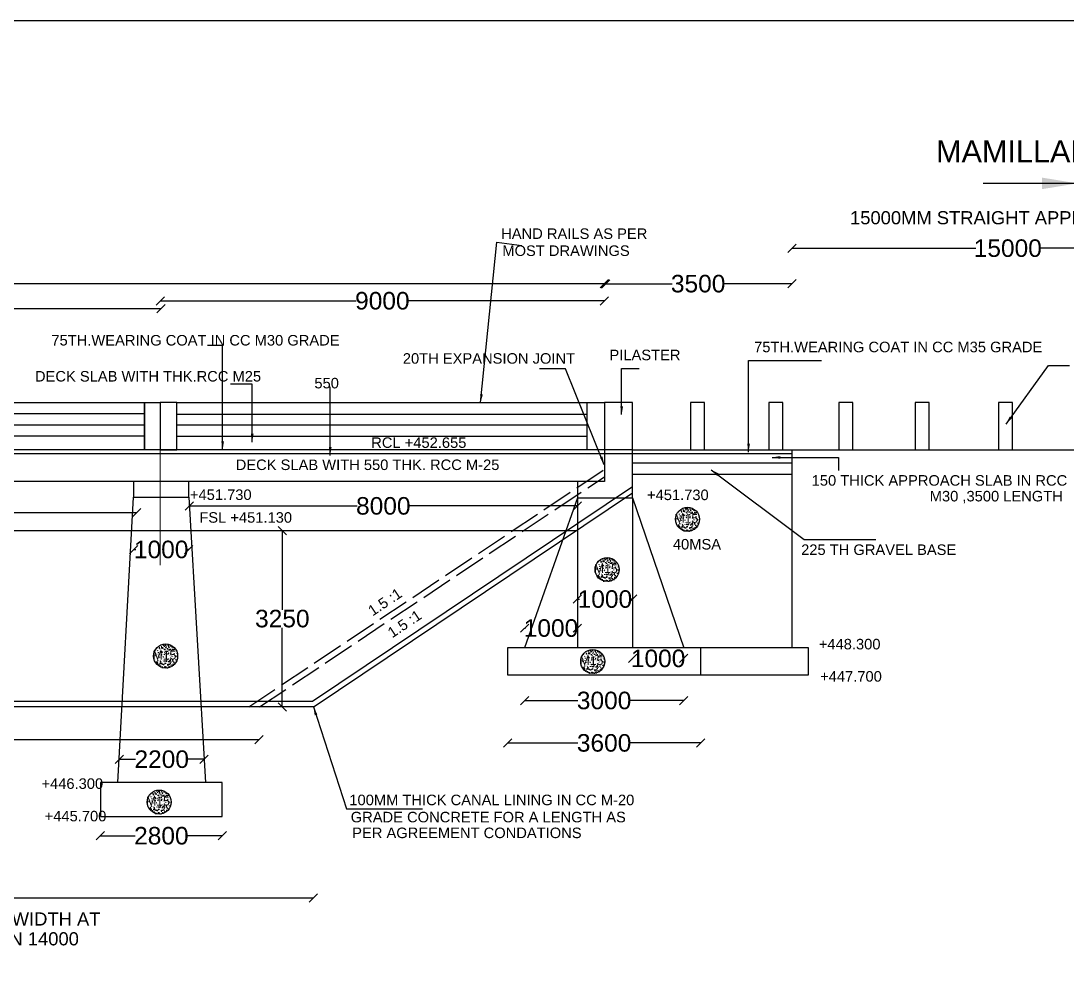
# Model space of a CAD drawing. Header units: millimetres. Extents: x 5124 to 3235262, y 2311 to 45960846.
# Drawn here: x 3207877 to 3219812, y 45949950 to 45960846 of the extents above; entities that cross this region are included whole.
import ezdxf

# ---------------------------------------------------------------- set-up
doc = ezdxf.new("R2010")
doc.units = ezdxf.units.MM
doc.header["$MEASUREMENT"] = 0
doc.linetypes.add('ACAD_ISO02W100', pattern=[15, 12, -3])
for name, color, linetype in [('DIMENSION', 7, 'Continuous'), ('DRAWING', 7, 'Continuous'), ('TEXT', 7, 'Continuous')]:
    doc.layers.add(name, color=color, linetype=linetype)
doc.styles.get("Standard").update_dxf_attribs({"font": 'arial.ttf', "height": 200})
doc.dimstyles.get("Standard").update_dxf_attribs({"dimtxt": 200, "dimasz": 110, "dimexe": 0.18, "dimexo": 0.0625, "dimgap": 0.09, "dimtad": 0, "dimtih": 1, "dimtoh": 1, "dimdec": 0, "dimzin": 0, "dimdsep": 46, "dimtxsty": 'Standard', "dimblk": 'OBLIQUE', "dimcen": 0.09, "dimse1": 1, "dimse2": 1, "dimadec": 0, "dimazin": 0, "dimtfac": 1, "dimtdec": 0, "dimtofl": 0, "dimtmove": 0, "dimatfit": 3, "dimfxl": 1, "dimtolj": 1, "dimtzin": 0, "dimarcsym": 0})

# ---------------------------------------------------------------- blocks, each defined once
blk = doc.blocks.new('_Oblique')
at = {"color": 0, "linetype": 'ByBlock', "lineweight": -2}
blk.add_line((-0.5, -0.5), (0.5, 0.5), dxfattribs=at)
blk = doc.blocks.new('*D44')
at = {"layer": 'Defpoints', "color": 0, "transparency": 16777216}
for p in [(3203324, 45953021), (3210593, 45953021), (3210593, 45952646)]:
    blk.add_point(p, dxfattribs=at)
at = {"layer": 'DRAWING', "color": 0, "lineweight": -2, "transparency": 16777216}
for p, q in [((3203324, 45952646), (3206592, 45952646)), ((3210593, 45952646), (3207325, 45952646))]:
    blk.add_line(p, q, dxfattribs=at)
at = {"layer": 'DRAWING', "color": 0, "lineweight": -2, "transparency": 16777216, "xscale": 95, "yscale": 95, "zscale": 95, "rotation": 180}
blk.add_blockref('_Oblique', (3203324, 45952646), dxfattribs=at)
at = {"layer": 'DRAWING', "color": 0, "lineweight": -2, "transparency": 16777216, "xscale": 95, "yscale": 95, "zscale": 95}
blk.add_blockref('_Oblique', (3210593, 45952646), dxfattribs=at)
at = {"layer": 'DRAWING', "color": 0, "transparency": 16777216, "insert": (3206959, 45952646), "char_height": 200, "attachment_point": 5}
blk.add_mtext('\\A1;11600', dxfattribs=at)
blk = doc.blocks.new('*D45')
at = {"layer": 'Defpoints', "color": 0, "transparency": 16777216}
for p in [(3204770, 45955263), (3209196, 45955263), (3209196, 45955236)]:
    blk.add_point(p, dxfattribs=at)
at = {"layer": 'DRAWING', "color": 0, "lineweight": -2, "transparency": 16777216}
for p, q in [((3204770, 45955236), (3206685, 45955236)), ((3209196, 45955236), (3207282, 45955236))]:
    blk.add_line(p, q, dxfattribs=at)
at = {"layer": 'DRAWING', "color": 0, "lineweight": -2, "transparency": 16777216, "xscale": 95, "yscale": 95, "zscale": 95, "rotation": 180}
blk.add_blockref('_Oblique', (3204770, 45955236), dxfattribs=at)
at = {"layer": 'DRAWING', "color": 0, "lineweight": -2, "transparency": 16777216, "xscale": 95, "yscale": 95, "zscale": 95}
blk.add_blockref('_Oblique', (3209196, 45955236), dxfattribs=at)
at = {"layer": 'DRAWING', "color": 0, "transparency": 16777216, "insert": (3206983, 45955236), "char_height": 200, "attachment_point": 5}
blk.add_mtext('\\A1;8000', dxfattribs=at)
blk = doc.blocks.new('*D32')
at = {"layer": 'Defpoints', "color": 0, "transparency": 16777216}
for p in [(3204457, 45957653), (3209476, 45957653), (3209476, 45957562)]:
    blk.add_point(p, dxfattribs=at)
at = {"layer": 'DRAWING', "color": 0, "lineweight": -2, "transparency": 16777216}
for p, q in [((3204457, 45957562), (3206668, 45957562)), ((3209476, 45957562), (3207265, 45957562))]:
    blk.add_line(p, q, dxfattribs=at)
at = {"layer": 'DRAWING', "color": 0, "lineweight": -2, "transparency": 16777216, "xscale": 95, "yscale": 95, "zscale": 95, "rotation": 180}
blk.add_blockref('_Oblique', (3204457, 45957562), dxfattribs=at)
at = {"layer": 'DRAWING', "color": 0, "lineweight": -2, "transparency": 16777216, "xscale": 95, "yscale": 95, "zscale": 95}
blk.add_blockref('_Oblique', (3209476, 45957562), dxfattribs=at)
at = {"layer": 'DRAWING', "color": 0, "transparency": 16777216, "insert": (3206967, 45957562), "char_height": 200, "attachment_point": 5}
blk.add_mtext('\\A1;9000', dxfattribs=at)
blk = doc.blocks.new('*D33')
at = {"layer": 'Defpoints', "color": 0, "transparency": 16777216}
for p in [(3199391, 45957848), (3214548, 45957848), (3214548, 45957846)]:
    blk.add_point(p, dxfattribs=at)
at = {"layer": 'DRAWING', "color": 0, "lineweight": -2, "transparency": 16777216}
for p, q in [((3199391, 45957846), (3206592, 45957846)), ((3214548, 45957846), (3207347, 45957846))]:
    blk.add_line(p, q, dxfattribs=at)
at = {"layer": 'DRAWING', "color": 0, "lineweight": -2, "transparency": 16777216, "xscale": 95, "yscale": 95, "zscale": 95, "rotation": 180}
blk.add_blockref('_Oblique', (3199391, 45957846), dxfattribs=at)
at = {"layer": 'DRAWING', "color": 0, "lineweight": -2, "transparency": 16777216, "xscale": 95, "yscale": 95, "zscale": 95}
blk.add_blockref('_Oblique', (3214548, 45957846), dxfattribs=at)
at = {"layer": 'DRAWING', "color": 0, "transparency": 16777216, "insert": (3206970, 45957846), "char_height": 200, "attachment_point": 5}
blk.add_mtext('\\A1;27000', dxfattribs=at)
blk = doc.blocks.new('*D46')
at = {"layer": 'Defpoints', "color": 0, "transparency": 16777216}
for p in [(3202701, 45953021), (3211214, 45953021), (3211214, 45950839)]:
    blk.add_point(p, dxfattribs=at)
at = {"layer": 'DRAWING', "color": 0, "lineweight": -2, "transparency": 16777216}
for p, q in [((3202701, 45950839), (3206591, 45950839)), ((3211214, 45950839), (3207324, 45950839))]:
    blk.add_line(p, q, dxfattribs=at)
at = {"layer": 'DRAWING', "color": 0, "lineweight": -2, "transparency": 16777216, "xscale": 95, "yscale": 95, "zscale": 95, "rotation": 180}
blk.add_blockref('_Oblique', (3202701, 45950839), dxfattribs=at)
at = {"layer": 'DRAWING', "color": 0, "lineweight": -2, "transparency": 16777216, "xscale": 95, "yscale": 95, "zscale": 95}
blk.add_blockref('_Oblique', (3211214, 45950839), dxfattribs=at)
at = {"layer": 'DRAWING', "color": 0, "transparency": 16777216, "insert": (3206957, 45950839), "char_height": 200, "attachment_point": 5}
blk.add_mtext('\\A1;14000', dxfattribs=at)
blk = doc.blocks.new('*D47')
at = {"layer": 'Defpoints', "color": 0, "transparency": 16777216}
for p in [(3221597, 45958253), (3221597, 45958253), (3216674, 45955955)]:
    blk.add_point(p, dxfattribs=at)
at = {"layer": 'DRAWING', "color": 0, "lineweight": -2, "transparency": 16777216}
for p, q in [((3216674, 45958253), (3218769, 45958253)), ((3221597, 45958253), (3219502, 45958253))]:
    blk.add_line(p, q, dxfattribs=at)
at = {"layer": 'DRAWING', "color": 0, "lineweight": -2, "transparency": 16777216, "xscale": 95, "yscale": 95, "zscale": 95, "rotation": 180}
blk.add_blockref('_Oblique', (3216674, 45958253), dxfattribs=at)
at = {"layer": 'DRAWING', "color": 0, "lineweight": -2, "transparency": 16777216, "xscale": 95, "yscale": 95, "zscale": 95}
blk.add_blockref('_Oblique', (3221597, 45958253), dxfattribs=at)
at = {"layer": 'DRAWING', "color": 0, "transparency": 16777216, "insert": (3219135, 45958253), "char_height": 200, "attachment_point": 5}
blk.add_mtext('\\A1;15000', dxfattribs=at)
blk = doc.blocks.new('*D48')
at = {"layer": 'Defpoints', "color": 0, "transparency": 16777216}
for p in [(3216674, 45958253), (3214533, 45957848), (3214533, 45956494)]:
    blk.add_point(p, dxfattribs=at)
at = {"layer": 'DRAWING', "color": 0, "lineweight": -2, "transparency": 16777216}
for p, q in [((3214533, 45957848), (3215305, 45957848)), ((3216674, 45957848), (3215902, 45957848))]:
    blk.add_line(p, q, dxfattribs=at)
at = {"layer": 'DRAWING', "color": 0, "lineweight": -2, "transparency": 16777216, "xscale": 95, "yscale": 95, "zscale": 95, "rotation": 180}
blk.add_blockref('_Oblique', (3214533, 45957848), dxfattribs=at)
at = {"layer": 'DRAWING', "color": 0, "lineweight": -2, "transparency": 16777216, "xscale": 95, "yscale": 95, "zscale": 95}
blk.add_blockref('_Oblique', (3216674, 45957848), dxfattribs=at)
at = {"layer": 'DRAWING', "color": 0, "transparency": 16777216, "insert": (3215603, 45957848), "char_height": 200, "attachment_point": 5}
blk.add_mtext('\\A1;3500', dxfattribs=at)
blk = doc.blocks.new('*D49')
at = {"layer": 'Defpoints', "color": 0, "transparency": 16777216}
for p in [(3214533, 45957848), (3209467, 45957653), (3209467, 45956492)]:
    blk.add_point(p, dxfattribs=at)
at = {"layer": 'DRAWING', "color": 0, "lineweight": -2, "transparency": 16777216}
for p, q in [((3209467, 45957653), (3211701, 45957653)), ((3214533, 45957653), (3212298, 45957653))]:
    blk.add_line(p, q, dxfattribs=at)
at = {"layer": 'DRAWING', "color": 0, "lineweight": -2, "transparency": 16777216, "xscale": 95, "yscale": 95, "zscale": 95, "rotation": 180}
blk.add_blockref('_Oblique', (3209467, 45957653), dxfattribs=at)
at = {"layer": 'DRAWING', "color": 0, "lineweight": -2, "transparency": 16777216, "xscale": 95, "yscale": 95, "zscale": 95}
blk.add_blockref('_Oblique', (3214533, 45957653), dxfattribs=at)
at = {"layer": 'DRAWING', "color": 0, "transparency": 16777216, "insert": (3212000, 45957653), "char_height": 200, "attachment_point": 5}
blk.add_mtext('\\A1;9000', dxfattribs=at)
blk = doc.blocks.new('*D50')
at = {"layer": 'Defpoints', "color": 0, "transparency": 16777216}
for p in [(3209797, 45955302), (3214225, 45955313), (3214225, 45955302)]:
    blk.add_point(p, dxfattribs=at)
at = {"layer": 'DRAWING', "color": 0, "lineweight": -2, "transparency": 16777216}
for p, q in [((3209797, 45955313), (3211713, 45955313)), ((3214225, 45955313), (3212310, 45955313))]:
    blk.add_line(p, q, dxfattribs=at)
at = {"layer": 'DRAWING', "color": 0, "lineweight": -2, "transparency": 16777216, "xscale": 95, "yscale": 95, "zscale": 95, "rotation": 180}
blk.add_blockref('_Oblique', (3209797, 45955313), dxfattribs=at)
at = {"layer": 'DRAWING', "color": 0, "lineweight": -2, "transparency": 16777216, "xscale": 95, "yscale": 95, "zscale": 95}
blk.add_blockref('_Oblique', (3214225, 45955313), dxfattribs=at)
at = {"layer": 'DRAWING', "color": 0, "transparency": 16777216, "insert": (3212011, 45955313), "char_height": 200, "attachment_point": 5}
blk.add_mtext('\\A1;8000', dxfattribs=at)
blk = doc.blocks.new('*D51')
at = {"layer": 'Defpoints', "color": 0, "transparency": 16777216}
for p in [(3214225, 45954250), (3214225, 45954250), (3214854, 45954250)]:
    blk.add_point(p, dxfattribs=at)
at = {"layer": 'DRAWING', "color": 0, "lineweight": -2, "transparency": 16777216}
for p, q in [((3214225, 45954250), (3214250, 45954250)), ((3214854, 45954250), (3214828, 45954250))]:
    blk.add_line(p, q, dxfattribs=at)
at = {"layer": 'DRAWING', "color": 0, "lineweight": -2, "transparency": 16777216, "xscale": 95, "yscale": 95, "zscale": 95, "rotation": 180}
blk.add_blockref('_Oblique', (3214225, 45954250), dxfattribs=at)
at = {"layer": 'DRAWING', "color": 0, "lineweight": -2, "transparency": 16777216, "xscale": 95, "yscale": 95, "zscale": 95}
blk.add_blockref('_Oblique', (3214854, 45954250), dxfattribs=at)
at = {"layer": 'DRAWING', "color": 0, "transparency": 16777216, "insert": (3214539, 45954250), "char_height": 200, "attachment_point": 5}
blk.add_mtext('\\A1;1000', dxfattribs=at)
blk = doc.blocks.new('*D52')
at = {"layer": 'Defpoints', "color": 0, "transparency": 16777216}
for p in [(3213622, 45953919), (3213622, 45953693), (3214225, 45953693)]:
    blk.add_point(p, dxfattribs=at)
at = {"layer": 'DRAWING', "color": 0, "lineweight": -2, "transparency": 16777216}
for p, q in [((3213622, 45953919), (3213635, 45953919)), ((3214225, 45953919), (3214213, 45953919))]:
    blk.add_line(p, q, dxfattribs=at)
at = {"layer": 'DRAWING', "color": 0, "lineweight": -2, "transparency": 16777216, "xscale": 95, "yscale": 95, "zscale": 95, "rotation": 180}
blk.add_blockref('_Oblique', (3213622, 45953919), dxfattribs=at)
at = {"layer": 'DRAWING', "color": 0, "lineweight": -2, "transparency": 16777216, "xscale": 95, "yscale": 95, "zscale": 95}
blk.add_blockref('_Oblique', (3214225, 45953919), dxfattribs=at)
at = {"layer": 'DRAWING', "color": 0, "transparency": 16777216, "insert": (3213924, 45953919), "char_height": 200, "attachment_point": 5}
blk.add_mtext('\\A1;1000', dxfattribs=at)
blk = doc.blocks.new('*D53')
at = {"layer": 'Defpoints', "color": 0, "transparency": 16777216}
for p in [(3214854, 45953693), (3215438, 45953693), (3214854, 45953573)]:
    blk.add_point(p, dxfattribs=at)
at = {"layer": 'DRAWING', "color": 0, "lineweight": -2, "transparency": 16777216}
for p, q in [((3214854, 45953573), (3214857, 45953573)), ((3215438, 45953573), (3215435, 45953573))]:
    blk.add_line(p, q, dxfattribs=at)
at = {"layer": 'DRAWING', "color": 0, "lineweight": -2, "transparency": 16777216, "xscale": 95, "yscale": 95, "zscale": 95, "rotation": 180}
blk.add_blockref('_Oblique', (3214854, 45953573), dxfattribs=at)
at = {"layer": 'DRAWING', "color": 0, "lineweight": -2, "transparency": 16777216, "xscale": 95, "yscale": 95, "zscale": 95}
blk.add_blockref('_Oblique', (3215438, 45953573), dxfattribs=at)
at = {"layer": 'DRAWING', "color": 0, "transparency": 16777216, "insert": (3215146, 45953573), "char_height": 200, "attachment_point": 5}
blk.add_mtext('\\A1;1000', dxfattribs=at)
blk = doc.blocks.new('*D34')
at = {"layer": 'Defpoints', "color": 0, "transparency": 16777216}
for p in [(3213622, 45953693), (3215438, 45953693), (3213622, 45953093)]:
    blk.add_point(p, dxfattribs=at)
at = {"layer": 'DRAWING', "color": 0, "lineweight": -2, "transparency": 16777216}
for p, q in [((3213622, 45953093), (3214232, 45953093)), ((3215438, 45953093), (3214828, 45953093))]:
    blk.add_line(p, q, dxfattribs=at)
at = {"layer": 'DRAWING', "color": 0, "lineweight": -2, "transparency": 16777216, "xscale": 95, "yscale": 95, "zscale": 95, "rotation": 180}
blk.add_blockref('_Oblique', (3213622, 45953093), dxfattribs=at)
at = {"layer": 'DRAWING', "color": 0, "lineweight": -2, "transparency": 16777216, "xscale": 95, "yscale": 95, "zscale": 95}
blk.add_blockref('_Oblique', (3215438, 45953093), dxfattribs=at)
at = {"layer": 'DRAWING', "color": 0, "transparency": 16777216, "insert": (3214530, 45953093), "char_height": 200, "attachment_point": 5}
blk.add_mtext('\\A1;3000', dxfattribs=at)
blk = doc.blocks.new('*D54')
at = {"layer": 'Defpoints', "color": 0, "transparency": 16777216}
for p in [(3213428, 45953386), (3215632, 45953386), (3215632, 45952609)]:
    blk.add_point(p, dxfattribs=at)
at = {"layer": 'DRAWING', "color": 0, "lineweight": -2, "transparency": 16777216}
for p, q in [((3213428, 45952609), (3214232, 45952609)), ((3215632, 45952609), (3214828, 45952609))]:
    blk.add_line(p, q, dxfattribs=at)
at = {"layer": 'DRAWING', "color": 0, "lineweight": -2, "transparency": 16777216, "xscale": 95, "yscale": 95, "zscale": 95, "rotation": 180}
blk.add_blockref('_Oblique', (3213428, 45952609), dxfattribs=at)
at = {"layer": 'DRAWING', "color": 0, "lineweight": -2, "transparency": 16777216, "xscale": 95, "yscale": 95, "zscale": 95}
blk.add_blockref('_Oblique', (3215632, 45952609), dxfattribs=at)
at = {"layer": 'DRAWING', "color": 0, "transparency": 16777216, "insert": (3214530, 45952609), "char_height": 200, "attachment_point": 5}
blk.add_mtext('\\A1;3600', dxfattribs=at)
blk = doc.blocks.new('*D55')
at = {"layer": 'Defpoints', "color": 0, "transparency": 16777216}
for p in [(3210859, 45955032), (3210859, 45953021), (3210859, 45953021)]:
    blk.add_point(p, dxfattribs=at)
at = {"layer": 'DRAWING', "color": 0, "lineweight": -2, "transparency": 16777216}
for p, q in [((3210859, 45955032), (3210859, 45954129)), ((3210859, 45953021), (3210859, 45953924))]:
    blk.add_line(p, q, dxfattribs=at)
at = {"layer": 'DRAWING', "color": 0, "lineweight": -2, "transparency": 16777216, "xscale": 95, "yscale": 95, "zscale": 95}
for p, rotation in [((3210859, 45955032), 90), ((3210859, 45953021), 270)]:
    blk.add_blockref('_Oblique', p, dxfattribs=dict(at, rotation=rotation))
at = {"layer": 'DRAWING', "color": 0, "transparency": 16777216, "insert": (3210859, 45954027), "char_height": 200, "attachment_point": 5}
blk.add_mtext('\\A1;3250', dxfattribs=at)
blk = doc.blocks.new('*D35')
at = {"layer": 'Defpoints', "color": 0, "transparency": 16777216}
for p in [(3209165, 45954826), (3209165, 45954816), (3209790, 45954826)]:
    blk.add_point(p, dxfattribs=at)
at = {"layer": 'DRAWING', "color": 0, "lineweight": -2, "transparency": 16777216}
for p, q in [((3209165, 45954816), (3209188, 45954816)), ((3209790, 45954816), (3209766, 45954816))]:
    blk.add_line(p, q, dxfattribs=at)
at = {"layer": 'DRAWING', "color": 0, "lineweight": -2, "transparency": 16777216, "xscale": 95, "yscale": 95, "zscale": 95, "rotation": 180}
blk.add_blockref('_Oblique', (3209165, 45954816), dxfattribs=at)
at = {"layer": 'DRAWING', "color": 0, "lineweight": -2, "transparency": 16777216, "xscale": 95, "yscale": 95, "zscale": 95}
blk.add_blockref('_Oblique', (3209790, 45954816), dxfattribs=at)
at = {"layer": 'DRAWING', "color": 0, "transparency": 16777216, "insert": (3209477, 45954816), "char_height": 200, "attachment_point": 5}
blk.add_mtext('\\A1;1000', dxfattribs=at)
blk = doc.blocks.new('*D56')
at = {"layer": 'Defpoints', "color": 0, "transparency": 16777216}
for p in [(3208998, 45952423), (3208998, 45952423), (3209967, 45952417)]:
    blk.add_point(p, dxfattribs=at)
at = {"layer": 'DRAWING', "color": 0, "lineweight": -2, "transparency": 16777216}
for p, q in [((3208998, 45952423), (3209183, 45952423)), ((3209967, 45952423), (3209783, 45952423))]:
    blk.add_line(p, q, dxfattribs=at)
at = {"layer": 'DRAWING', "color": 0, "lineweight": -2, "transparency": 16777216, "xscale": 95, "yscale": 95, "zscale": 95, "rotation": 180}
blk.add_blockref('_Oblique', (3208998, 45952423), dxfattribs=at)
at = {"layer": 'DRAWING', "color": 0, "lineweight": -2, "transparency": 16777216, "xscale": 95, "yscale": 95, "zscale": 95}
blk.add_blockref('_Oblique', (3209967, 45952423), dxfattribs=at)
at = {"layer": 'DRAWING', "color": 0, "transparency": 16777216, "insert": (3209483, 45952423), "char_height": 200, "attachment_point": 5}
blk.add_mtext('\\A1;2200', dxfattribs=at)
blk = doc.blocks.new('*D57')
at = {"layer": 'Defpoints', "color": 0, "transparency": 16777216}
for p in [(3208784, 45951772), (3210174, 45951772), (3208784, 45951550)]:
    blk.add_point(p, dxfattribs=at)
at = {"layer": 'DRAWING', "color": 0, "lineweight": -2, "transparency": 16777216}
for p, q in [((3208784, 45951550), (3209179, 45951550)), ((3210174, 45951550), (3209779, 45951550))]:
    blk.add_line(p, q, dxfattribs=at)
at = {"layer": 'DRAWING', "color": 0, "lineweight": -2, "transparency": 16777216, "xscale": 95, "yscale": 95, "zscale": 95, "rotation": 180}
blk.add_blockref('_Oblique', (3208784, 45951550), dxfattribs=at)
at = {"layer": 'DRAWING', "color": 0, "lineweight": -2, "transparency": 16777216, "xscale": 95, "yscale": 95, "zscale": 95}
blk.add_blockref('_Oblique', (3210174, 45951550), dxfattribs=at)
at = {"layer": 'DRAWING', "color": 0, "transparency": 16777216, "insert": (3209479, 45951550), "char_height": 200, "attachment_point": 5}
blk.add_mtext('\\A1;2800', dxfattribs=at)

msp = doc.modelspace()

# ---------------------------------------------------------------- hatches: boundary and pattern name
at = {"layer": 'DRAWING'}
h = msp.add_hatch(dxfattribs=at)
h.set_pattern_fill('AR-CONC', color=256, scale=10, style=0)
h.set_pattern_definition([(130, (6302948.98, 994.455), (-71.72601826, -6.2752135), [7.5, -82.5]), (185, (6302948.98, 994.455), (13.87513336, 75.21921337), [6, -66]), (79.5486, (6302943.004, 993.93), (-57.85093817, 68.94395421), [6.374019, -70.1142112]), (133.8158, (6302948.98, 1014.455), (-106.72410486, -16.55190143), [11.25, -123.75]), (83.3644, (6302940.09, 1013.08), (-93.46627055, 97.4117871), [9.5610288, -105.1713]), (188.8158, (6302948.98, 1014.46), (-93.46619451, 97.4118601), [9, -99]), (159, (6302938.98, 1009.455), (-59.69070521, -40.26188907), [7.5, -82.5]), (214, (6302938.98, 1009.455), (-24.33153319, 72.5150045), [6, -66]), (108.5486, (6302934.01, 1006.1), (-84.02226286, 32.25304967), [6.374019, -70.1142112]), (142.5, (6302948.98, 994.455), (-1.215985532, 33.289385383), [0, -65.2, 0, -67, 0, -66.25]), (172.5, (6302948.98, 994.455), (-26.306953744, 39.441171188), [0, -38.2, 0, -63.7, 0, -25.25]), (212.5, (6302971.28, 994.455), (-53.382243617, -2.255487173), [0, -25, 0, -78, 0, -103.5]), (222.5, (6302981.28, 994.455), (-58.318616934, 10.010498233), [0, -32.5, 0, -51.8, 0, -73.5])])
h.paths.add_polyline_path([(3215344.6, 45955160.8, 1), (3215618.5, 45955160.8, 1.000001)])
h.paths.add_polyline_path([(3215322.2, 45955245.7), (3215628, 45955245.7), (3215628, 45955093.6), (3215322.2, 45955093.6)], flags=9)
h = msp.add_hatch(dxfattribs=at)
h.set_pattern_fill('AR-CONC', color=256, scale=10, style=0)
h.set_pattern_definition([(130, (6302031.59, 421.736), (-71.72601826, -6.2752135), [7.5, -82.5]), (185, (6302031.59, 421.736), (13.87513336, 75.21921337), [6, -66]), (79.5486, (6302025.61, 421.21), (-57.85093817, 68.94395421), [6.374019, -70.1142112]), (133.8158, (6302031.59, 441.74), (-106.72410486, -16.55190143), [11.25, -123.75]), (83.3644, (6302022.7, 440.36), (-93.46627055, 97.4117871), [9.5610288, -105.1713]), (188.8158, (6302031.59, 441.74), (-93.46619451, 97.4118601), [9, -99]), (159, (6302021.59, 436.736), (-59.69070521, -40.26188907), [7.5, -82.5]), (214, (6302021.59, 436.736), (-24.33153319, 72.5150045), [6, -66]), (108.5486, (6302016.614, 433.38), (-84.02226286, 32.25304967), [6.374019, -70.1142112]), (142.5, (6302031.588, 421.736), (-1.215985532, 33.289385383), [0, -65.2, 0, -67, 0, -66.25]), (172.5, (6302031.59, 421.736), (-26.306953744, 39.441171188), [0, -38.2, 0, -63.7, 0, -25.25]), (212.5, (6302053.888, 421.736), (-53.382243617, -2.255487173), [0, -25, 0, -78, 0, -103.5]), (222.5, (6302063.89, 421.736), (-58.318616934, 10.010498233), [0, -32.5, 0, -51.8, 0, -73.5])])
h.paths.add_polyline_path([(3214427.2, 45954588, 1), (3214701.1, 45954588, 1.000001)])
h.paths.add_polyline_path([(3214404.9, 45954673), (3214710.7, 45954673), (3214710.7, 45954520.9), (3214404.9, 45954520.9)], flags=9)
h = msp.add_hatch(dxfattribs=at)
h.set_pattern_fill('AR-CONC', color=256, scale=10, style=0)
h.set_pattern_definition([(130, (6296995.58, -564.896), (-71.72601826, -6.2752135), [7.5, -82.5]), (185, (6296995.58, -564.896), (13.87513336, 75.21921337), [6, -66]), (79.5486, (6296989.604, -565.42), (-57.85093817, 68.94395421), [6.374019, -70.1142112]), (133.8158, (6296995.58, -544.9), (-106.72410486, -16.55190143), [11.25, -123.75]), (83.3644, (6296986.69, -546.27), (-93.46627055, 97.4117871), [9.5610288, -105.1713]), (188.8158, (6296995.58, -544.9), (-93.46619451, 97.4118601), [9, -99]), (159, (6296985.58, -549.896), (-59.69070521, -40.26188907), [7.5, -82.5]), (214, (6296985.58, -549.896), (-24.33153319, 72.5150045), [6, -66]), (108.5486, (6296980.61, -553.25), (-84.02226286, 32.25304967), [6.374019, -70.1142112]), (142.5, (6296995.58, -564.896), (-1.215985532, 33.289385383), [0, -65.2, 0, -67, 0, -66.25]), (172.5, (6296995.58, -564.896), (-26.306953744, 39.441171188), [0, -38.2, 0, -63.7, 0, -25.25]), (212.5, (6297017.88, -564.896), (-53.382243617, -2.255487173), [0, -25, 0, -78, 0, -103.5]), (222.5, (6297027.88, -564.896), (-58.318616934, 10.010498233), [0, -32.5, 0, -51.8, 0, -73.5])])
h.paths.add_polyline_path([(3209391.2, 45953601.4, 1), (3209665.1, 45953601.4, 1.000001)])
h.paths.add_polyline_path([(3209368.8, 45953686.3), (3209674.6, 45953686.3), (3209674.6, 45953534.2), (3209368.8, 45953534.2)], flags=9)
h = msp.add_hatch(dxfattribs=at)
h.set_pattern_fill('AR-CONC', color=256, scale=10, style=0)
h.set_pattern_definition([(130, (6301867.335, -627.69), (-71.72601826, -6.2752135), [7.5, -82.5]), (185, (6301867.335, -627.69), (13.87513336, 75.21921337), [6, -66]), (79.5486, (6301861.36, -628.21), (-57.85093817, 68.94395421), [6.374019, -70.1142112]), (133.8158, (6301867.335, -607.69), (-106.72410486, -16.55190143), [11.25, -123.75]), (83.3644, (6301858.44, -609.07), (-93.46627055, 97.4117871), [9.5610288, -105.1713]), (188.8158, (6301867.34, -607.69), (-93.46619451, 97.4118601), [9, -99]), (159, (6301857.335, -612.69), (-59.69070521, -40.26188907), [7.5, -82.5]), (214, (6301857.335, -612.69), (-24.33153319, 72.5150045), [6, -66]), (108.5486, (6301852.36, -616.04), (-84.02226286, 32.25304967), [6.374019, -70.1142112]), (142.5, (6301867.335, -627.687), (-1.215985532, 33.289385383), [0, -65.2, 0, -67, 0, -66.25]), (172.5, (6301867.335, -627.687), (-26.306953744, 39.441171188), [0, -38.2, 0, -63.7, 0, -25.25]), (212.5, (6301889.635, -627.687), (-53.382243617, -2.255487173), [0, -25, 0, -78, 0, -103.5]), (222.5, (6301899.635, -627.687), (-58.318616934, 10.010498233), [0, -32.5, 0, -51.8, 0, -73.5])])
h.paths.add_polyline_path([(3214262.9, 45953538.6, 1), (3214536.8, 45953538.6, 1.000001)])
h.paths.add_polyline_path([(3214240.6, 45953623.5), (3214546.4, 45953623.5), (3214546.4, 45953471.4), (3214240.6, 45953471.4)], flags=9)
h = msp.add_hatch(dxfattribs=at)
h.set_pattern_fill('AR-CONC', color=256, scale=10, style=0)
h.set_pattern_definition([(130, (6296921.75, -2230.58), (-71.72601826, -6.2752135), [7.5, -82.5]), (185, (6296921.75, -2230.58), (13.87513336, 75.21921337), [6, -66]), (79.5486, (6296915.774, -2231.105), (-57.85093817, 68.94395421), [6.374019, -70.1142112]), (133.8158, (6296921.75, -2210.58), (-106.72410486, -16.55190143), [11.25, -123.75]), (83.3644, (6296912.86, -2211.96), (-93.46627055, 97.4117871), [9.5610288, -105.1713]), (188.8158, (6296921.75, -2210.58), (-93.46619451, 97.4118601), [9, -99]), (159, (6296911.75, -2215.58), (-59.69070521, -40.26188907), [7.5, -82.5]), (214, (6296911.75, -2215.58), (-24.33153319, 72.5150045), [6, -66]), (108.5486, (6296906.78, -2218.94), (-84.02226286, 32.25304967), [6.374019, -70.1142112]), (142.5, (6296921.751, -2230.582), (-1.215985532, 33.289385383), [0, -65.2, 0, -67, 0, -66.25]), (172.5, (6296921.75, -2230.58), (-26.306953744, 39.441171188), [0, -38.2, 0, -63.7, 0, -25.25]), (212.5, (6296944.051, -2230.582), (-53.382243617, -2.255487173), [0, -25, 0, -78, 0, -103.5]), (222.5, (6296954.05, -2230.58), (-58.318616934, 10.010498233), [0, -32.5, 0, -51.8, 0, -73.5])])
h.paths.add_polyline_path([(3209317.3, 45951935.7, 1), (3209591.2, 45951935.7, 1.000001)])
h.paths.add_polyline_path([(3209295, 45952020.6), (3209600.8, 45952020.6), (3209600.8, 45951868.5), (3209295, 45951868.5)], flags=9)

# ---------------------------------------------------------------- linework, layer by layer
for points in [[(3235262.2, 45960846.4), (3188924.6, 45960846.4), (3188924.6, 45929762.5), (3235262.2, 45929762.5)], [(3209286, 45956493.4), (3209466.5, 45956493.4), (3209466.5, 45955954.9), (3209286, 45955954.9)], [(3209466.5, 45955954.9), (3209654.8, 45955954.9), (3209654.8, 45956492.1), (3209466.5, 45956492.1)], [(3214532.9, 45955954.9), (3214336, 45955954.9), (3214336, 45956493.6), (3214532.9, 45956493.6)], [(3215517.4, 45955954.9), (3215676.7, 45955954.9), (3215676.7, 45956493.6), (3215517.4, 45956493.6)], [(3216407.7, 45955954.9), (3216567.1, 45955954.9), (3216567.1, 45956493.6), (3216407.7, 45956493.6)], [(3217207.5, 45955954.9), (3217366.9, 45955954.9), (3217366.9, 45956493.6), (3217207.5, 45956493.6)], [(3218078.9, 45955954.9), (3218238.2, 45955954.9), (3218238.2, 45956493.6), (3218078.9, 45956493.6)], [(3219028.7, 45955954.9), (3219188, 45955954.9), (3219188, 45956493.6), (3219028.7, 45956493.6)], [(3209790.8, 45955593.5), (3209162, 45955593.5), (3209162, 45955413.4), (3209790.8, 45955413.4)], [(3210173.9, 45952156.8), (3208783.5, 45952156.8), (3208783.5, 45951772.3), (3210173.9, 45951772.3)]]:
    msp.add_lwpolyline(points, close=True, dxfattribs=at)
for points in [[(3206962, 45956493.4), (3209286, 45956493.4), (3209286, 45955954.9)], [(3209654.8, 45956492.1), (3214336, 45956492.1)], [(3214852.8, 45955906.6), (3214852.8, 45956493.6), (3214532.9, 45956493.6)], [(3209286, 45956363.5), (3206962, 45956363.5)], [(3209654.8, 45956361.2), (3214336, 45956361.2)], [(3209286, 45956236.6), (3206962, 45956236.6)], [(3209654.8, 45956238.2), (3214336, 45956238.2)], [(3209286, 45956110.7), (3206962, 45956110.7)], [(3209654.8, 45956110.8), (3214336, 45956110.8)], [(3214852.8, 45955954.9), (3206962, 45955954.9)], [(3216673.5, 45955906.6), (3206962, 45955906.6)], [(3214852.8, 45955954.9), (3216673.5, 45955954.9), (3216673.5, 45953692.8), (3213427.5, 45953692.8), (3213427.5, 45953385.6), (3216860.5, 45953385.6), (3216860.5, 45953692.8), (3216673.5, 45953692.8)], [(3214532.9, 45955954.9), (3214532.9, 45955593.5), (3214225.2, 45955593.5), (3214225.2, 45955407.6), (3214853.5, 45955407.6), (3214852.8, 45955906.6)], [(3216673.5, 45955954.9), (3222365.9, 45955954.9)], [(3214852.9, 45955804.6), (3216673.5, 45955804.6)], [(3214853.1, 45955676.3), (3216673.5, 45955676.3)], [(3214225.2, 45955593.5), (3206962, 45955593.5)], [(3214853.3, 45955532.2), (3211204.6, 45953082.2), (3206962, 45953082.2)], [(3214853.4, 45955458.6), (3211223.2, 45953021), (3206962, 45953021)], [(3208983.8, 45952156.8), (3209162, 45955413.4)], [(3209790.8, 45955413.4), (3209982.5, 45952156.8)], [(3214225.2, 45955407.6), (3213622.3, 45953692.8)], [(3214225.2, 45955407.6), (3214225.2, 45953692.8)], [(3214853.5, 45955407.6), (3214853.5, 45953692.8)], [(3214853.5, 45955407.6), (3215437.7, 45953692.8)], [(3206962, 45955032.4), (3214225.2, 45955032.4)], [(3215632.4, 45953385.6), (3215632.4, 45953692.8)]]:
    msp.add_lwpolyline(points, dxfattribs=at)
at = {"layer": 'DRAWING', "const_width": 10}
for points in [[(3209466.5, 45955954.9), (3209466.5, 45956493.4)], [(3214532.9, 45956493.6), (3214532.9, 45955593.5)], [(3209466.5, 45955954.9), (3209466.5, 45954635.3)]]:
    msp.add_lwpolyline(points, dxfattribs=at)
at = {"layer": 'DRAWING', "linetype": 'ACAD_ISO02W100', "ltscale": 30}
for points in [[(3210475.7, 45953021), (3214532.9, 45955729.8)], [(3210600.3, 45953021), (3214532.9, 45955646.6)]]:
    msp.add_lwpolyline(points, dxfattribs=at)
at = {"layer": 'DRAWING'}
for centre in [(3215481.5, 45955160.8), (3214564.1, 45954588), (3209528.1, 45953601.4), (3214399.9, 45953538.6), (3209454.3, 45951935.7)]:
    msp.add_circle(centre, 137, dxfattribs=at)

# ---------------------------------------------------------------- texts
at = {"layer": 'DRAWING', "char_height": 100, "width": 483.458, "attachment_point": 3}
for insert in [(3215603, 45955220.7), (3214685.7, 45954648), (3209649.6, 45953661.3), (3214521.4, 45953598.5), (3209575.8, 45951995.6)]:
    msp.add_mtext('M15', dxfattribs=dict(at, insert=insert))
at = {"layer": 'TEXT'}
for s, height, p in [('MAMILLAKUNTA CROSS', 250, (3218316.9, 45959232.8)), ('15000MM STRAIGHT APPROACH', 150, (3217335.4, 45958526.2)), ('HAND RAILS AS PER ', 120, (3213355.9, 45958359.6)), ('MOST DRAWINGS', 120, (3213369.2, 45958165.2)), ('75TH.WEARING COAT IN CC M30 GRADE', 120, (3208224.6, 45957143.2)), ('PILASTER', 120, (3214590.9, 45956975.8)), ('75TH.WEARING COAT IN CC M35 GRADE', 120, (3216241.5, 45957066.7)), ('20TH EXPANSION JOINT ', 120, (3212233.7, 45956936.1)), ('DECK SLAB WITH THK.RCC M25', 120, (3208037.2, 45956732.4)), ('550', 120, (3211224.9, 45956654.4)), ('RCL +452.655', 120, (3211873.4, 45955975.6)), ('DECK SLAB WITH 550 THK. RCC M-25', 120, (3210327.1, 45955722.9)), ('150 THICK APPROACH SLAB IN RCC', 120, (3216897.8, 45955544.5)), (' +451.730', 120, (3209758.3, 45955381.7)), (' +451.730', 120, (3214973, 45955379.7)), ('M30 ,3500 LENGTH', 120, (3218244.8, 45955364.9)), ('FSL +451.130', 120, (3209912.2, 45955122)), ('40MSA', 120, (3215314.3, 45954816.4)), ('225 TH GRAVEL BASE', 120, (3216777.6, 45954754.2)), (' +448.300', 120, (3216932.6, 45953676.9)), (' +447.700', 120, (3216948, 45953309)), (' +446.300', 120, (3208064.7, 45952085.6)), ('100MM THICK CANAL LINING IN CC M-20', 120, (3211623.9, 45951899.4)), (' +445.700', 120, (3208101.2, 45951715.1)), ('GRADE CONCRETE FOR A LENGTH AS ', 120, (3211639.3, 45951703.9)), ('PER AGREEMENT CONDATIONS', 120, (3211656.1, 45951523.9)), ('INCREASED CANAL BED WIDTH AT ', 150, (3205245.6, 45950526.5)), ('STRUCTURE LOCATION 14000', 150, (3205476, 45950300.3))]:
    msp.add_text(s, height=height, dxfattribs=at).set_placement(p)
for p in [(3211888.5, 45954051.8), (3212112.1, 45953802.1)]:
    msp.add_text('1.5 :1', height=120, rotation=33.76313, dxfattribs=at).set_placement(p)

# ---------------------------------------------------------------- dimensions: what is measured, and where the dimension line sits
at = {"layer": 'DRAWING'}
for base, p1, p2, angle, text, picture, middle in [((3221597.5, 45958252.9), (3216673.5, 45955954.9), (3221597.5, 45958252.9), 180, '15000', '*D47', (3219135.5, 45958252.9)), ((3214532.9, 45957847.6), (3216673.5, 45958252.9), (3214532.9, 45956493.6), 180, '3500', '*D48', (3215603.2, 45957847.6)), ((3209466.5, 45957653.1), (3214532.9, 45957847.6), (3209466.5, 45956492.1), 180, '9000', '*D49', (3211999.7, 45957653.1)), ((3214225.2, 45955313.3), (3209797.4, 45955301.7), (3214225.2, 45955301.7), 180, '8000', '*D50', (3212011.3, 45955313.3)), ((3210858.7, 45953021), (3210858.7, 45955032.4), (3210858.7, 45953021), 90, '3250', '*D55', (3210858.7, 45954026.7)), ((3209164.8, 45954815.7), (3209790, 45954826.2), (3209164.8, 45954826.2), 180, '1000', '*D35', (3209477.4, 45954815.7)), ((3214225.2, 45954250.1), (3214853.5, 45954250.1), (3214225.2, 45954250.1), 180, '1000', '*D51', (3214539.3, 45954250.1)), ((3213622.3, 45953918.6), (3214225.2, 45953692.8), (3213622.3, 45953692.8), 180, '1000', '*D52', (3213923.7, 45953918.6)), ((3213622.3, 45953092.5), (3215437.7, 45953692.8), (3213622.3, 45953692.8), 180, '3000', '*D34', (3214530, 45953092.5)), ((3214853.5, 45953572.5), (3215437.7, 45953692.8), (3214853.5, 45953692.8), 180, '1000', '*D53', (3215145.6, 45953572.5)), ((3215632.4, 45952608.8), (3213427.5, 45953385.6), (3215632.4, 45953385.6), 180, '3600', '*D54', (3214530, 45952608.8)), ((3208998.3, 45952422.5), (3209967.2, 45952416.8), (3208998.3, 45952422.5), 180, '2200', '*D56', (3209482.8, 45952422.5)), ((3208783.5, 45951549.6), (3210173.9, 45951772.3), (3208783.5, 45951772.3), 180, '2800', '*D57', (3209478.7, 45951549.6))]:
    dim = msp.add_linear_dim(base=base, p1=p1, p2=p2, angle=angle, text=text, dimstyle='Standard', override={"dimasz": 95, "dimarcsym": 1}, dxfattribs=at)
    dim.commit()
    dim.dimension.update_dxf_attribs({"geometry": picture, "text_midpoint": middle})
for base, p1, p2, text, picture, middle in [((3214547.9, 45957845.5), (3199391.1, 45957847.6), (3214547.9, 45957847.6), '27000', '*D33', (3206969.5, 45957845.5)), ((3209476.2, 45957562), (3204457.5, 45957653.1), (3209476.2, 45957653.1), '9000', '*D32', (3206966.8, 45957562)), ((3209195.9, 45955235.7), (3204770.2, 45955263.1), (3209195.9, 45955263.1), '8000', '*D45', (3206983.1, 45955235.7)), ((3211213.9, 45950839.2), (3202700.8, 45953021), (3211213.9, 45953021), '14000', '*D46', (3206957.3, 45950839.2)), ((3210593.4, 45952645.6), (3203323.7, 45953021), (3210593.4, 45953021), '11600', '*D44', (3206958.5, 45952645.6))]:
    dim = msp.add_linear_dim(base=base, p1=p1, p2=p2, text=text, dimstyle='Standard', override={"dimasz": 95, "dimarcsym": 1}, dxfattribs=at)
    dim.commit()
    dim.dimension.update_dxf_attribs({"geometry": picture, "text_midpoint": middle})

# ---------------------------------------------------------------- leaders
at = {"layer": 'DIMENSION'}
msp.add_leader([(3211213.9, 45953021), (3211592.4, 45951857.3), (3212458.1, 45951857.3)], dimstyle='Standard', override={"dimasz": 95, "dimgap": 0.09, "dimtad": 0, "dimarcsym": 1}, dxfattribs=at)
at = {"layer": 'DRAWING'}
for points, override in [([(3219927.3, 45958993), (3218854.5, 45958993)], {"dimasz": 400, "dimgap": 0.09, "dimtad": 0, "dimarcsym": 1}), ([(3213121.3, 45956492.1), (3213307.1, 45958321.4), (3213589.6, 45958284.3)], {"dimasz": 95, "dimgap": 0.09, "dimtad": 0, "dimarcsym": 1}), ([(3210178.3, 45955955.6), (3210178.3, 45957144.3), (3210007.1, 45957144.3)], {"dimasz": 95, "dimgap": 0.09, "dimtad": 0, "dimarcsym": 1}), ([(3216177.8, 45955927.6), (3216177.8, 45956974.3), (3217011.8, 45956974.3)], {"dimasz": 95, "dimgap": 0.09, "dimtad": 0, "dimarcsym": 1}), ([(3214532.2, 45955782.5), (3214091.2, 45956877.1), (3213793, 45956877.1)], {"dimasz": 95, "dimgap": 0.09, "dimtad": 0, "dimarcsym": 1}), ([(3214730.2, 45956354.6), (3214730.2, 45956880.6), (3214928.3, 45956880.6)], {"dimasz": 95, "dimgap": 0.09, "dimtad": 0, "dimarcsym": 1}), ([(3219115, 45956246.6), (3219598, 45956916), (3219838.6, 45956916)], {"dimasz": 95, "dimgap": 0.09, "dimtad": 0, "dimarcsym": 1}), ([(3210515.9, 45956041.8), (3210515.9, 45956701.6), (3210267.7, 45956701.6)], {"dimasz": 95, "dimgap": 0.09, "dimtad": 0, "dimarcsym": 1}), ([(3211405.3, 45955889.9), (3211405.3, 45956671.2)], {"dimasz": 95, "dimgap": 0.09, "dimtad": 0, "dimarcsym": 1}), ([(3216445.9, 45955866.5), (3217205.5, 45955866.5), (3217205.5, 45955716.9)], {"dimasz": 95, "dimgap": 0.09, "dimtad": 0, "dimarcsym": 1}), ([(3215752.2, 45955726.8), (3216810.9, 45954930.3), (3217629.6, 45954930.3)], {"dimasz": 95, "dimgap": 0.09, "dimtad": 0, "dimarcsym": 1})]:
    msp.add_leader(points, dimstyle='Standard', override=override, dxfattribs=at)

doc.saveas('drawing.dxf')
